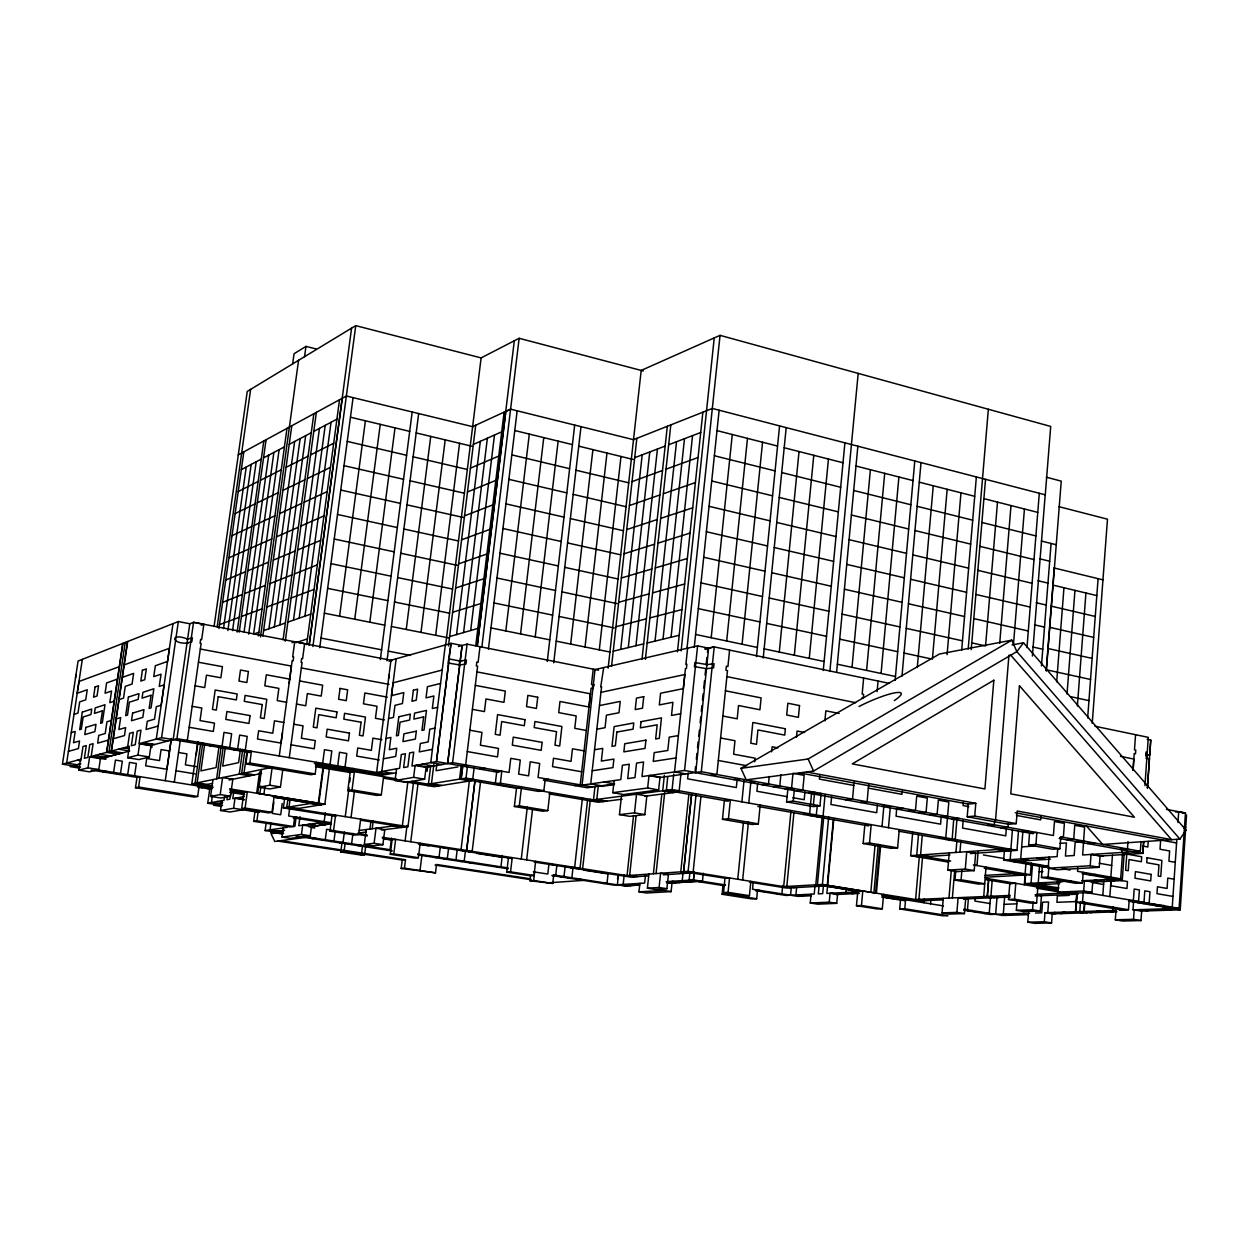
<?xml version="1.0" encoding="UTF-8"?>
<svg xmlns="http://www.w3.org/2000/svg" width="1249" height="1249" viewBox="0 0 1249 1249"><rect width="100%" height="100%" fill="white"/><g stroke="black" fill="none" stroke-linecap="round" stroke-linejoin="round"><path stroke-width="1.5" d="M1110.658 885.338L1110.986 880.326M1133.093 770.414L1133.827 759.064L1120.462 756.348M1163.678 905.322L1163.428 908.866L1170.953 910.131M1176.823 839.344L1172.249 907.18L1165.863 907.383M1177.963 822.529L1178.697 811.725L1185.457 813.021L1179.087 908.351L1133.015 909.85L1133.67 900.545M1140.462 911.099L1180.211 909.834L1186.55 814.988M1049.019 857.126L1048.161 868.196L1090.221 865.76L1091.048 854.425L1100.072 856.033L1142.835 853.348L1143.647 841.764M1147.425 787.729L1149.439 758.783L1145.817 758.049M1148.502 755.177L1149.705 755.036L1150.751 740.111L1147.128 739.314M1028.489 913.253L1027.786 922.199L1044.289 921.746L1044.991 912.707L1115.981 910.412L1115.31 919.81L1122.742 921.028L1140.993 920.544L1141.664 911.067L1133.015 909.85M1148.221 841.467L1147.847 846.994L1142.445 846.01M1039.621 864.605L1038.247 882.918L1046.365 884.292M1121.992 848.82L1121.743 852.458L1130.845 854.097M1081.712 880.764L1120.681 878.828L1122.461 853.879M1124.178 853.426L1122.242 880.607L1091.548 882.106M1127.972 841.561L1127.457 848.914L1119.947 849.414M1133.046 770.211L1134.217 753.553L1135.497 753.818L1135.763 750.056L1134.482 749.79L1135.56 734.724M1077.013 892.395L1076.279 902.293L1122.164 909.943L1128.487 909.74L1129.174 899.904M1115.31 919.81L1133.53 919.311L1134.201 909.818M1083.632 841.685L1082.649 854.972L1140.321 851.272L1141.008 841.545M1144.927 785.621L1148.299 737.363L1094.998 726.247M1142.835 853.348L1133.702 851.693L1142.835 853.348L1143.647 841.826M1147.394 788.072L1150.751 740.079M1004.649 896.563L1003.306 914.065L1010.441 915.22M1048.161 868.196L1057.076 869.741L1099.245 867.337L1100.072 856.033M1102.805 895.408L1103.866 880.795M1112.453 855.05L1110.861 877.126L1104.132 877.469M1109.846 896.61L1111.095 879.296M1113.265 906.821L1113 910.505L1116.7 911.13M1087.66 717.956L1098.09 578.662M1077.793 867.727L1077.528 871.318L1120.681 878.828M1076.779 893.488L1075.42 911.723L1083.102 912.925M1075.795 911.723L1077.091 894.346M1092.219 723.39L1107.488 519.178L1058.809 506.626M1080.494 901.965L1079.776 911.583L1087.114 912.785M1010.941 849.991L1010.176 859.624L1048.926 866.353L1042.306 866.744L1041.479 877.438L1075.732 883.293L1082.415 882.965L1083.211 872.317M1076.279 902.293L1082.508 902.059L1083.242 892.129M1057.965 892.114L1083.679 890.99L1084.46 880.623L1092.703 882.044L1091.938 892.395L1066.146 893.503L1057.965 892.114L1058.746 881.903M1084.522 901.762L1083.804 911.458L1091.517 912.66M1084.179 911.442L1084.803 902.949M1067.036 693.944L1074.967 590.371M1027.786 922.199L1034.999 923.354L1051.549 922.917L1052.236 913.893L1116.762 911.848M1057.7 849.133L1057.122 856.611L1003.65 860.03L1004.43 850.444M1028.645 844.949L1035.936 844.418L1036.857 832.521L1029.566 833.083L1028.645 844.949L1052.564 849.211L1059.917 848.711L1060.823 836.861L1140.321 851.272M1077.372 705.982L1085.927 592.994M985.149 877.235L1030.394 874.722L1031.299 863.075M1046.334 670.9L1061.244 481.13L1046.397 477.212M1032.533 863.98L1031.018 883.293L1058.996 888.023M1017.092 900.81L1016.343 910.334L1032.533 909.772L1033.142 902.075M1040.901 816.518L1040.636 819.875L1016.467 815.425M1008.521 899.467L1014.531 899.233L1015.78 883.324L1009.785 883.636L1008.521 899.467L1030.566 903.105L1036.623 902.871L1037.841 887.055M1056.67 681.876L1063.961 587.733M1016.343 910.334L1024.055 911.583L1040.292 911.036L1041.479 895.689L1035.28 894.659M1041.479 877.438L1048.098 877.079L1048.785 868.133M1012.424 829.945L1010.878 849.289L1004.149 849.757M1026.975 647.591L1039.293 493.277M967.21 816.752L974.735 816.065L975.797 803.341L968.256 804.091L967.21 816.752L1008.567 824.278L1016.218 823.622L1017.217 811.023L1171.562 839.625L1010.363 654.71M970.395 853.598L1016.967 850.35L1018.513 830.928M1032.392 656.068L1045.194 494.807M1022.947 830.772L1020.714 858.937L1029.519 860.483M1024.305 884.776L1025.07 875.065M1025.866 864.246L1025.101 873.816L1018.841 874.159M1041.463 665.873L1051.08 543.471M1058.403 889.257L1024.898 883.589L1025.663 873.972M1046.194 670.651L1054.234 567.998M986.007 867.103L983.728 896.548L991.331 897.812M987.272 896.392L988.693 878.968L987.334 896.407L994.953 897.672L1010.16 897.032M994.594 820.952L994.282 824.793L987.1 825.402M995.578 819.859L1008.927 655.179M990.488 897.656L989.224 913.253L984.009 913.441M992.159 880.732L990.91 896.267L998.544 897.516M1013.47 644.578L1024.43 508.983M995.64 914.315L997.061 896.798M1006.382 828.181L1005.757 835.831L962.557 828.087L963.198 820.374M1008.286 823.434L1007.974 827.275L1000.761 827.868M947.788 870.131L965.29 869.07L966.726 851.677L975.656 853.223L974.22 870.6L956.687 871.646L947.788 870.131L949.256 852.911M997.498 502.114L985.57 645.92L971.784 642.876M942.058 912.878L949.568 914.081L964.431 913.581L965.649 898.905L958.108 897.672L956.89 912.379L942.058 912.878L943.292 898.312M976.983 865.557L978.092 851.974M975.204 897.969L974.938 901.091L990.004 903.542M999.715 643.391L1011.003 505.548M961.683 650.214L976.359 476.962M953.69 819.547L952.191 838.922L945.477 839.437M968.194 649.043L988.349 409.266M948.975 898.062L951.254 870.834M957.062 818.173L955.266 839.469L948.678 839.984M971.207 649.714L985.523 479.319M955.938 852.442L956.906 840.78M952.378 897.922L954.658 870.818M954.954 880.123L961.09 879.796L984.649 883.746L978.467 884.058L954.954 880.123L955.735 870.865M963.385 802.17L963.088 805.574L968.787 806.635M959.95 852.146L960.934 840.53M961.09 879.796L961.871 870.506M919.295 857.017L915.611 899.514L1010.222 895.424M922.262 835.581L920.575 854.941L929.35 856.439M922.558 856.783L918.889 899.374L926.305 900.576M923.917 902.746L924.229 899.046M947.085 654.679L960.981 492.809M930.536 903.823L930.864 899.983M941.215 816.409L940.559 824.153L896.048 816.175L896.72 808.509M902.309 790.867L901.997 794.333L868.336 788.119M863.153 843.512L869.523 842.997L871.193 824.652L864.808 825.23L863.153 843.512L891.177 848.336L897.625 847.852L899.249 829.601M917.266 667.528L933.268 485.736M899.717 908.975L900.498 900.045L905.556 899.826L904.776 908.772L899.717 908.975L942.808 915.798L947.944 915.642L904.776 908.772M948.381 862.091L910.662 855.643L912.691 832.427M932.41 659.175L947.164 489.296M918.546 833.864L916.75 855.206L910.662 855.643M870.803 892.286L874.987 845.807M873.91 892.77L878.234 844.386M875.596 893.066L879.936 844.699M882.028 826.557L883.933 805.277M895.127 680.315L914.783 460.975M880.545 846.744L876.392 893.176L822.42 884.479L817.439 884.745L823.762 816.924M888.476 827.697L890.365 806.542M901.981 676.224L921.013 462.598M856.471 905.697L861.467 905.494L862.778 890.99L857.798 891.255L856.471 905.697L877.282 908.975L882.309 908.788L883.589 894.362M868.695 784.2L867.103 801.749L860.28 802.482M877.095 691.665L878.063 681.064M881.076 673.461L898.905 476.977M877.391 804.996L876.689 812.709L830.897 804.481L831.615 796.862M827.244 885.26L833.38 819.25M827.509 886.462L826.854 893.425L856.642 891.958M833.77 819.328L827.619 885.322L822.326 885.525M810.258 902.996L829.227 902.168L830.054 893.269L837.548 894.471L836.721 903.355L817.689 904.167L810.258 902.996L811.085 894.222M852.021 667.341L870.397 469.702M854.097 781.936L852.521 799.11L845.729 799.844M863.637 678.066L862.169 694.022L863.621 694.319L863.246 698.3L861.81 698.004M846.26 888.742L845.916 892.473L853.457 893.691M866.603 670.401L884.698 473.355M813.411 804.824L814.41 794.192L821.124 793.427L819.937 805.886L813.24 806.604L786.589 801.858L787.807 789.384L794.426 788.587L793.224 801.109L786.589 801.858M819.719 775.582L819.391 779.111L853.77 785.434M824.886 720.845L825.839 710.822L839.125 713.46M817.33 805.293L816.3 814.988L810.07 815.613M829.882 671.462L858.188 373.389M815.035 885.416L814.207 894.065L786.011 895.455L755.395 890.631M822.154 817.096L815.784 884.823L823.481 886.056M825.058 795.035L823.06 816.159L816.815 816.784M836.627 672.009L857.86 446.205M818.985 886.931L818.345 893.847L822.685 893.644L823.497 884.948M828.665 816.908L822.42 884.479L923.027 900.716L943.276 899.858M796.472 737.378L797.081 731.04L804.59 732.507M782.701 885.463L781.89 893.862L777.362 894.097M790.96 811.194L783.685 886.618L817.392 884.729M793.911 812.802L786.823 886.431L794.442 887.649M809.274 658.364L828.446 459.039M790.555 895.236L791.288 887.508M804.918 792.053L804.184 799.719L792.834 797.689M796.643 887.29L795.91 894.971L803.294 896.142M811.647 792.631L809.633 813.817L803.435 814.442M823.263 670.51L844.902 442.864M722.984 885.525L722.109 894.284L752.195 898.968L756.675 898.749L757.534 890.022M769.228 776.472L768.494 783.872L761.952 784.7M771.648 751.82L772.132 746.777L777.83 747.854M780.875 774.833L779.798 785.933L773.225 786.745M794.317 655.225L813.786 455.292M737.753 879.265L743.374 823.044M748.76 803.06L750.883 781.78M763.217 658.004L786.199 427.626M742.655 880.045L748.448 821.951M754.755 761.749L755.114 758.19L733.616 754.193L734.974 740.719L720.611 738.003M757.659 783.498L756.894 791.242L787.167 796.675M723.546 892.598L728.073 892.348L729.525 877.953L724.982 878.234L723.546 892.598L744.841 895.923L749.431 895.689L750.852 881.357M722.468 819.344L728.448 818.719L730.368 799.813L724.373 800.531L722.468 819.344L752.257 824.465L758.33 823.872L760.188 805.09M753.209 882.372L752.523 889.226L797.924 896.392L811.413 895.736L804.013 894.565M779.282 652.056L799.032 451.529M742.078 644.234L762.561 442.224M737.097 779.922L736.317 787.557L687.606 778.814L688.215 773.037M741.89 801.858L744.029 780.531M756.457 656.599L779.579 425.909M614.118 780.547L612.791 792.662L647.669 787.994L648.996 775.567L659.972 777.518L701.298 771.71L714.209 646.888L889.366 683.39M700.892 796.878L693.133 872.13L688.667 872.442M694.257 872.208L693.46 879.905L666.357 881.653M694.241 872.286L693.46 879.905L725.513 884.963M726.684 640.987L747.48 438.383M703.281 873.207L702.453 881.326L698.097 881.591M729.588 650.12L727.917 666.529L726.372 666.201L725.95 670.307L727.496 670.619L716.879 774.521L710.494 775.41M680.986 773.521L679.175 790.789L673.336 791.538M694.241 647.419L719.143 410.234M639.878 883.34L638.957 891.848L646.436 893.004L671.119 891.599L672.024 882.949L696.786 881.388L667.107 883.262M684.546 770.477L697.598 645.858L595.024 669.558L582.05 785.153L620.831 779.595L622.392 765.278L629.277 764.216L627.701 778.611L634.976 777.565L636.553 763.092L643.578 762.015L642.002 776.566L684.546 770.477L695.724 772.491L708.636 648.153L697.582 645.889M688.839 794.458L680.767 871.849L688.652 873.098M683.125 872.145L682.235 880.639L689.87 881.841M683.578 871.646L691.649 794.114L683.671 871.646L725.778 878.359M695.162 770.68L695.552 766.855M696.349 759.22L696.958 753.381M697.535 747.745L698.16 741.859M698.737 736.27L699.362 730.322M700.127 722.89L700.751 716.879M701.313 711.415L701.907 705.685M702.5 699.94L703.14 693.819M703.749 688.043L704.483 680.83M705.092 675.084L705.685 669.355M706.278 663.625L706.918 657.458M707.465 652.15L707.871 648.325M711.196 637.724L732.289 434.511M633.555 815.503L627.045 875.611L688.121 871.334L696.115 794.067M689.916 872.505L689.12 880.186L724.326 885.728M671.056 637.24L692.555 435.604M647.404 888.195L659.082 887.493L660.596 873.254L668.402 874.503L666.904 888.71L655.163 889.397L647.404 888.195L648.902 874.081M612.791 792.662L623.579 794.536L658.645 789.914L659.972 777.518M653.383 873.769L661.814 794.38M664.359 775.301L662.719 790.789L673.18 792.615M677.458 651.853L702.859 412.217M656.068 873.582L664.718 792.1M595.008 786.292L593.494 799.844L666.373 790.305L667.731 776.737M681.127 650.885L714.241 337.933L720.048 335.341L1050.706 426.44L1045.272 494.823L712.336 408.454L633.493 439.679M728.292 801.218L666.295 790.289L672.103 789.54L673.742 774.068M687.012 648.325L720.048 335.341M687.59 648.2L685.873 664.499L686.872 664.281L686.435 668.371L685.451 668.59L683.328 688.636L660.565 693.242L659.3 704.92L672.899 702.281L671.509 715.427L680.689 713.741M645.39 659.347L670.807 424.91M624.203 874.831L623.173 884.417L630.573 885.557M619.442 814.613L634.508 812.849L636.522 794.208L646.826 796.003L644.843 814.598L629.683 816.346L619.442 814.613L621.456 796.191M636.1 815.613L629.637 875.44L637.318 876.642M655.022 641.112L676.536 441.724M663 639.191L684.499 438.68M645.53 874.675L644.64 883.043L613.509 885.041L551.886 875.533L555.727 875.268L556.851 865.292L548.936 864.058L547.796 874.035L533.37 871.818M628.278 647.575L649.761 451.951M608.076 873.613L607.03 883.184L603.173 883.433M635.944 645.733L657.427 449.031M617.537 879.093L617.943 875.284M617.381 884.776L618.411 875.252M642.002 659.331L667.325 426.284M587.467 800.687L580.036 868.258L575.961 868.57M603.72 667.544L600.707 686.919L601.581 686.731L590.73 783.904L601.362 785.762M590.371 799.204L582.627 868.664L578.646 868.976M608.138 668.168L641.19 370.438L714.225 337.933M598.287 785.902L596.788 799.422L606.889 801.14M611.557 666.357L636.849 438.352M620.722 649.402L642.189 454.855M585.032 646.998L606.983 453.059M593.213 669.183L591.495 684.436L592.729 684.671L592.307 688.496L591.074 688.246L588.966 706.996L559.989 701.485L558.709 712.633L576.179 715.927L574.774 728.323L586.327 730.478M582.44 797.861L574.649 867.431L570.699 867.743M599.301 649.886L620.987 456.463M506.751 872.161L510.56 871.849L512.215 857.641L508.405 857.985L506.751 872.161L530.154 875.752L534.01 875.455L535.634 861.31M495.26 783.982L500.381 783.201L501.801 771.195L496.68 772.038L495.26 783.982L538.616 791.413L543.877 790.648L545.251 778.752M530.575 875.705L529.982 880.779L533.682 880.514L534.666 872.021M514.369 806.495L519.319 805.839L521.457 787.541L516.508 788.275L514.369 806.495L542.769 811.241L547.811 810.601L549.888 792.412M570.668 644.094L592.9 449.609M529.982 880.779L552.745 883.433L553.713 874.956L624.281 885.947L639.519 884.995M521.255 859.062L527.297 807.073M547.265 661.517L574.681 425.082M526.656 859.905L532.48 809.555M553.729 662.797L580.988 426.643M520.552 633.93L543.768 437.618M502.285 855.456L500.943 866.806L497.321 867.118M535.212 636.896L558.131 441.131M480.522 781.874L472.184 851.365L468.469 851.74M505.814 630.948L529.311 434.09M470.67 630.511L494.495 435.027M461.209 765.575L459.57 779.111L470.139 780.906M475.744 645.842L504.112 412.139M430.577 766.808L428.438 784.2L461.131 778.845L462.77 765.309M643.297 370.984L519.147 338.292L514.307 340.79L477.321 645.405L505.829 411.405L510.669 409.172M515.931 788.181L461.131 778.845L462.879 765.309M479.991 646.701L478.102 662.298L476.806 662.048L476.337 665.951L477.618 666.201L465.674 764.903L460.662 765.778M457.196 849.71L455.979 859.874L452.45 860.202M461.24 778.845L466.018 778.065L467.423 766.48M481.911 646.732L519.147 338.292M469.468 780.001L461.053 849.632L457.368 850.023M474.136 767.745L472.747 779.22L467.938 779.985M488.421 649.183L517.148 410.78M466.58 850.507L474.948 780.937L466.673 850.507L462.879 850.881M445.643 645.046L481.115 357.901L514.26 340.805M420.023 870.506L421.912 855.19M433.84 764.529L431.467 783.701L441.849 785.449M448.469 645.967L475.728 425.222M448.672 662.829L436.479 761.578L411.967 766.043L413.716 752.117L409.61 752.913L407.877 766.792L403.63 767.557L405.363 753.74L401.335 754.521L399.602 768.291L376.605 772.475L390.953 660.253L451.076 643.344L448.094 662.985L459.726 664.983L447.642 763.529L462.099 645.499L451.061 643.297L436.479 761.578L498.601 772.366M436.775 764.95L436.057 770.727L457.915 766.917M456.556 634.586L480.319 441.334M463.566 632.556L487.375 438.196M460.194 661.08L462.099 645.53M401.163 868.461L404.457 868.164L405.503 859.718L402.209 860.046L401.163 868.461L435.495 872.848L436.526 864.464L530.778 878.859M396.526 768.853L395.059 780.531L413.622 777.346L415.105 765.481L426.112 767.37L452.606 762.639L467.079 644.109M407.908 781.484L402.365 825.761L398.618 826.245M405.098 840.874L407.033 825.448M381.507 830.054L408.001 826.651L413.56 782.155M435.667 635.319L459.585 443.286M410.749 841.764L417.962 783.95M395.059 780.531L405.941 782.358L424.629 779.22L426.112 767.37M427.111 771.32L427.814 765.575M390.266 854.285L393.794 853.91L395.621 839.39L392.092 839.812L390.266 854.285L414.809 858.063L418.384 857.704L420.179 843.231M445.331 644.952L430.764 762.624L441.881 764.544M406.237 629.465L430.733 436.401M364.302 844.449L373.029 845.792L382.897 844.667L384.786 829.633L376.011 828.259L374.107 843.294L364.302 844.449L366.207 829.523M391.499 838.095L390.047 849.695L386.675 850.069M420.991 632.4L445.206 439.851M380.352 659.534L412.186 411.983M360.649 819.11L358.666 834.582L355.028 835.05L329.986 831.147L332 815.644L335.575 815.113L333.545 830.663L329.986 831.147M361.336 855.097L362.444 846.338L365.754 845.963L364.63 854.738L361.336 855.097L340.79 851.959L341.929 843.169L345.192 842.778L344.053 851.599L340.79 851.959M387.003 660.815L418.665 413.56M369.969 829.039L370.953 821.311M372.218 828.743L373.201 821.03M396.167 658.816L391.468 695.677L403.802 692.602L402.412 703.546L394.981 705.326L393.435 717.441L388.548 718.565M347.8 790.617L352.046 789.899L354.388 771.741L350.142 772.538L347.8 790.617L376.979 795.426L381.32 794.723L383.615 776.675M335.31 830.647L333.951 841.045L330.72 841.451M369.798 622.221L395.012 427.876M345.255 816.659L349.017 787.666M349.767 781.858L350.266 778.002M344.349 832.068L343.007 842.435L339.744 842.841M351.031 817.58L354.513 790.539M352.952 833.411L351.609 843.778L348.346 844.152M289.19 683.125L291.423 666.092L200.324 649.027M283.242 827.946L282.009 837.049L290.658 838.376L310.236 835.8L311.469 826.526L331.172 823.762L293.234 817.783M339.587 616.21L365.395 420.804M314.998 824.949L314.576 828.071L310.923 827.494M322.929 768.338L318.339 803.154L314.686 803.763M323.413 768.416L318.823 803.248L315.17 803.841M296.075 808.837L324.849 804.215L329.314 769.415M325.318 812.88L324.162 821.608L320.728 822.107M354.747 619.223L380.258 424.348M312.906 646.529L355.746 325.646L481.614 358.026M294.702 816.971L293.437 826.51L256.919 820.812L253.656 821.327L254.968 811.741L258.231 811.21L256.919 820.812M296.107 817.236L294.905 826.276L290.065 826.994L253.656 821.327M319.744 647.716L353.077 397.619M300.01 816.643L298.808 825.714L322.258 822.357M282.009 837.049L301.462 834.441L302.695 825.152L312 826.448M245.85 763.888L249.816 763.03L251.424 751.289L247.458 752.195L245.85 763.888L310.985 774.739L315.17 773.943L316.715 762.343M293.484 620.16L319.463 428.391M279.276 755.973L292.172 660.596L293.156 660.783L293.671 657.005L292.672 656.818L294.717 641.752L304.615 643.657L302.601 658.707L301.602 658.52L301.103 662.282L302.086 662.454L289.284 757.675M241.65 808.649L245.101 808.056L247.333 791.725L243.898 792.366L241.65 808.649L268.473 812.88L271.985 812.303L274.187 796.05M270.939 823.216L270.049 829.836L278.574 831.147M273.874 802.139L272.344 813.427L280.697 814.754L282.227 803.482M299.182 618.177L325.224 425.347M261.478 769.525L259.074 787.229L269.675 788.946L280.447 786.948L282.852 769.103M304.943 616.163L331.047 422.271M336.043 816.284L283.382 807.916L284.678 798.298M306.661 644.656L339.541 399.664M408.001 826.651L286.755 807.354L287.863 799.625M342.273 398.275L309.143 645.265L351.578 328.159L355.746 325.646M290.096 799.282L289.065 806.979L298.417 808.462M289.659 808.509L288.66 816.003L331.141 822.716M268.957 628.747L294.655 441.49M274.374 626.857L300.135 438.602M259.573 771.944L256.67 793.209L324.74 804.2M279.854 624.937L305.677 435.667M257.7 793.396L260.604 772.132M259.886 793.724L260.932 785.996M283.101 639.738L313.858 413.669M263.882 794.38L264.929 786.667M285.272 641.205L316.372 412.295M259.074 787.229L269.737 785.215L272.157 767.323M273.625 831.85L265.116 830.538L266.162 822.826M224.508 796.94L224.039 800.266L207.74 803.232L209.863 788.025M248.676 634.133L273.874 452.45M227.365 796.409L226.896 799.735L229.894 799.188L230.831 792.506M210.597 796.394L220.776 798.002L230.472 796.206L232.829 779.235L222.572 777.565L220.214 794.567L210.597 796.394L212.955 779.563M279.12 449.671L253.609 634.102L258.855 632.259M292.656 363.881L294.061 353.732L305.974 346.395L315.981 348.908M233.719 791.96L232.782 798.673L244.382 796.565M240.479 749.15L238.621 762.624L222.712 766.105L225.398 746.793M221.885 800.656L220.511 810.507L233.61 808.259L234.999 798.267L244.57 799.797M242.712 749.306L239.293 774.115L249.675 775.816M258.356 635.882L286.989 428.298M244.804 750.524L241.65 773.631L252.064 775.348M260.495 636.912L298.573 360.29M246.896 752.07L243.992 773.147L254.421 774.864M262.852 636.084L291.798 425.69M304.553 356.668L305.974 346.395M227.88 630.526L251.19 464.425M232.564 630.62L256.201 461.771M219.012 746.48L216.061 767.573L200.902 770.898L204.695 743.92M212.424 795.394L211.424 802.561L220.792 804.044L213.922 805.277L221.385 806.448M216.639 778.798L220.948 747.917M237.123 632.072L263.804 440.959M218.856 778.346L223.149 747.464M239.246 632.119L266.068 439.71M244.086 631.947L268.676 455.198M80.592 767.105L62.45 764.185L78.078 661.018L178.342 621.549L189.801 623.751L193.548 622.314L203.837 624.297L201.667 639.597L200.636 639.41L200.09 643.235L201.12 643.438L187.319 740.407L183.572 741.36M213.079 787.401L191.8 783.982L197.795 741.641M214.125 626.186L247.24 391.437L351.578 328.144M196.202 755.036L198.06 741.89M200.496 744.654L195.094 783.295L191.8 783.982M217.17 626.873L250.627 389.391M202.557 744.482L197.155 782.842L207.162 784.45M218.918 628.45L243.836 451.841M135.485 787.729L138.592 787.057L140.107 776.675L137 777.378L135.485 787.729L194.407 797.081L197.685 796.456L199.137 786.167M223.509 628.544L246.225 467.048M165.258 780.687L171.332 738.409M171.316 738.971L166.96 768.884M173.174 739.642L189.801 623.751M140.872 744.045L150.317 745.622L176.905 738.643L193.548 622.299L391.999 660.456L389.079 661.299M174.314 782.155L180.34 739.923M281.072 742.655L282.477 732.82M127.679 757.737L138.92 759.579L149.334 756.988L151.004 745.434L139.654 743.545L137.968 755.114L127.679 757.737L129.35 746.293L89.631 756.91L88.008 767.807L78.89 770.133L80.514 759.345M151.8 747.62L152.347 743.842M172.987 623.688L167.538 661.424L155.344 665.733L153.752 676.646L161.027 674.179L159.248 686.45L164.15 684.858L161.199 705.232L156.312 706.715L154.501 719.174L147.257 721.282L146.071 729.478L158.186 726.075M127.663 746.746L129.631 733.319L133.315 732.273L131.348 745.762L135.235 744.732L137.218 731.165L140.965 730.103L138.982 743.717L161.589 737.675L178.342 621.549M78.89 770.133L89.585 771.835L98.796 769.556L100.42 758.674L129.709 751.008L118.608 749.166M122.714 643.485L106.571 752.398L117.749 754.146M106.337 755.614L105.79 759.298L98.546 758.127M106.774 752.335L122.933 643.407M125.197 642.47L109.006 751.726L120.013 753.537M127.46 641.611L111.255 751.133L122.496 752.897M111.473 751.086L127.679 641.533M82.325 659.378L77.188 693.304L87.243 689.745L85.728 699.83L79.671 701.891L77.984 713.054L74.003 714.35M1086.005 825.495L1102.742 844.449L1179.915 839.109L1186.066 830.148L1023.524 642.782L1012.065 644.952M1023.524 642.782L1016.858 651.619L813.583 771.039L746.215 779.844L740.969 768.338L939.467 654.023L1011.799 640.159L1016.858 651.619L1179.915 839.109M740.969 768.338L808.119 759.002L1011.799 640.159M238.262 454.886L241.728 453.059M241.635 453.044L346.426 396.011L473.106 426.783M241.322 469.64L261.26 459.101M263.539 457.899L284.429 446.861M289.237 444.347L311.266 432.716M313.78 431.389L336.933 419.164M238.231 491.56L258.137 481.474M260.401 480.334L281.275 469.765M286.068 467.345L308.081 456.197M310.579 454.933L333.702 443.223M235.124 513.573L255.015 503.925M257.263 502.832L278.105 492.731M282.899 490.42L304.865 479.772M307.379 478.554L330.454 467.36M232.017 535.649L251.861 526.453M254.125 525.407L274.921 515.775M279.714 513.589L301.649 503.425M304.147 502.27L327.207 491.591M472.606 426.643L510.576 409.157L633.852 439.773M473.355 444.441L501.723 431.811M228.895 557.803L248.707 549.06M250.955 548.077L271.736 538.912M276.513 536.82L298.417 527.172M300.915 526.063L323.944 515.915M470.42 468.156L498.773 456.057M225.757 580.02L245.538 571.745M247.786 570.809L268.535 562.128M273.297 560.145L295.186 550.996M297.668 549.95L320.665 540.333M467.485 491.95L495.822 480.412M222.603 602.33L242.368 594.508M244.601 593.618L265.319 585.422M270.081 583.564L291.923 574.915M294.421 573.916L317.371 564.829M464.534 515.837L492.855 504.846M634.695 457.712L665.186 446.065M668.652 444.738L700.72 432.497M201.323 625.249L203.837 624.297M76.002 674.647L75.486 678.066M219.449 624.703L239.168 617.349M241.416 616.522L262.087 608.809M266.849 607.045L288.66 598.911M291.142 597.99L314.077 589.434M187.053 639.269L192.377 637.849L191.831 641.689L186.507 643.079M461.584 539.802L489.873 529.389M124.229 664.874L169.427 648.278L156.297 739.096L167.819 741.032M119.28 666.685L78.984 681.47L66.65 763.061L77.157 764.747M632.056 481.599L662.532 470.467M665.998 469.202L698.066 457.493M117.437 679.113L106.602 682.922L105.057 693.242L111.536 691.04L109.803 702.641L114.159 701.22M122.371 677.364L133.643 673.383L132.066 684.046L125.275 686.357L123.526 698.144L119.092 699.596M263.601 630.62L285.381 623.001M287.863 622.127L310.767 614.118M458.617 563.861L486.891 554.01M629.387 505.564L659.862 494.963M663.344 493.745L695.396 482.598M626.717 529.607L657.193 519.537M660.674 518.397L692.727 507.797M455.635 588.014L483.894 578.724M291.985 642.657L294.717 641.767M295.872 642.673L307.441 638.895M624.047 553.76L654.507 544.221M657.989 543.128L690.041 533.104M452.638 612.244L480.881 603.532M71.24 732.648L75.205 731.446L73.504 742.749L79.546 740.985L78.406 748.557L68.414 751.367M111.302 720.439L106.961 721.766L105.213 733.522L98.78 735.396L97.625 743.139L108.382 740.111M116.219 718.94L120.669 717.582L118.905 729.541L125.665 727.574L124.494 735.567L113.3 738.721M621.362 577.99L651.822 568.982M655.288 567.967L687.356 558.49M449.64 636.584L477.852 628.434M458.43 646.514L467.079 644.141L598.505 670.198M618.661 602.299L649.121 593.853M652.587 592.885L684.655 583.986M389.063 675.084L388.595 678.785M62.45 764.185L81.091 759.205L82.996 746.496L86.29 745.575L84.37 758.315L87.836 757.394L89.756 744.591L93.097 743.655L91.177 756.504L101.965 758.268L122.277 752.96M80.217 763.951L70.038 766.589L79.593 768.151M72.91 765.856L80.795 763.795M442.24 670.026L393.107 682.828L381.804 771.539L392.545 773.365M615.944 626.717L646.404 618.801M649.87 617.912L681.938 609.574M440.569 683.437L427.423 686.716L426.018 697.879L433.887 695.99L432.341 708.526L437.618 707.309M199.044 743.982L202.853 743.03M102.855 771.866L105.837 771.133M209.613 745.762L213.454 744.826M613.228 651.213L643.688 643.86M647.154 643.016L679.206 635.273M110.583 773.1L113.612 772.382L115.423 760.095L122.308 761.219L120.513 773.49L117.468 774.208M218.185 747.214L222.057 746.278L223.993 732.398L231.643 733.709L229.707 747.573L225.819 748.494M124.65 775.364L127.71 774.645L129.506 762.39L136.36 763.514L134.58 775.754L131.488 776.456M233.766 749.853L237.7 748.932L239.621 735.083L247.208 736.395L245.304 750.212L241.354 751.133M704.873 648.996L714.209 646.888L705.263 648.949M593.306 684.795L594.165 684.608L592.885 688.621M705.904 664.78L714.053 663.687L713.616 667.793L705.747 668.839M600.956 692.336L684.827 674.538L674.554 771.898L685.67 773.896M386.019 738.456L390.89 737.425L389.329 749.712L396.76 748.229L395.73 756.441L383.427 758.814M435.042 728.089L429.765 729.213L428.188 741.922L420.335 743.498L419.289 751.882L432.404 749.338M271.798 767.386L195.031 783.279L212.673 786.136M198.107 784.997L201.417 784.325M205.039 784.887L212.533 783.357M229.067 780.001L261.681 773.396M599.473 705.591L620.238 701.392L618.989 712.742L606.436 715.177L605.047 727.699L596.835 729.213M201.245 787.666L204.539 787.011M318.479 764.169L322.679 763.326L324.475 749.681L331.828 750.946L330.033 764.56L325.802 765.403M207.896 788.744L211.206 788.088M333.467 766.699L337.714 765.871L339.494 752.273L346.8 753.522L345.021 767.105L340.743 767.932M348.893 769.306L353.202 768.494M373.31 773.428L377.698 772.631M213.922 805.277L222.431 803.747M396.386 772.678L382.912 775.083L314.42 763.514M241.026 809.539L244.242 808.993M480.038 769.15L485.112 768.291M594.54 749.759L602.752 748.37L601.347 761.078L613.899 759.08L612.962 767.604L592.198 770.774M678.379 735.583L669.214 737.129L667.793 750.477L654.195 752.647L653.258 761.422L676.037 757.94M243.196 809.774L229.988 811.991L220.511 810.507M252.079 811.288L255.342 810.742M493.246 771.429L498.351 770.586M283.382 807.916L286.817 807.354M286.755 807.354L311.704 803.263M427.642 785.574L432.138 784.856M289.268 808.852L292.734 808.29M383.459 778.143L434.168 786.683L471.716 780.656M294.186 817.923L297.543 817.408M548.623 779.329L543.362 780.125L587.217 787.744L614.664 783.888L603.97 782.015M574.852 785.59L580.223 784.825L590.449 693.819L476.931 671.884M265.116 830.538L287.005 827.4M282.727 834.051L270.924 832.224L284.569 830.304M270.924 832.224L284.054 830.382M309.034 826.869L331.157 823.762M601.503 786.417L614.243 784.622M280.479 832.396L271.049 833.707L274.796 841.451L305.068 837.486M300.322 836.768L303.476 836.346M733.553 779.579L740.001 778.72M359.119 830.46L395.324 825.73M591.917 801.155L597.084 800.484M312.328 838.61L315.513 838.204M749.244 782.405L755.739 781.577M622.174 799.173L603.579 801.577L593.494 799.844M644.749 796.269L676.849 792.147L666.373 790.305M358.682 832.974L365.957 832.053M322.07 840.109L325.271 839.703L326.645 829.289L331.844 830.101M784.965 788.868L791.585 788.057L793.006 773.303L804.184 775.364L802.779 790.086L796.128 790.882M808.587 793.131L815.269 792.35M357.948 845.635L361.242 845.261M1148.237 758.924L1149.439 758.783M881.888 806.386L888.773 805.667M426.252 856.158L429.703 855.815M896.595 809.04L903.527 808.337M908.507 811.194L915.47 810.507L916.719 796.128L927.304 798.08L926.071 812.428L919.077 813.099M435.558 857.595L439.039 857.251L440.288 847.072L448.563 848.352L447.329 858.531L443.832 858.875M930.083 815.097L937.125 814.426L938.342 800.109L948.818 802.045L945.774 837.814L939.217 838.329M460.662 861.467L464.206 861.139L465.424 850.991L458.851 849.96M940.559 816.987L947.616 816.331M469.843 862.887L473.402 862.559M952.238 819.094L959.326 818.454M1175.512 811.991L1178.697 811.725M1182.272 813.286L1185.457 813.021L1166.394 809.352M1021.058 831.537L1028.317 830.96M1184.786 827.603L1185.707 827.541M1059.667 837.579L1063.352 837.298L1064.413 823.372L1054.468 821.545L1053.391 835.503L701.298 771.71M1184.567 830.741L1185.504 830.663M560.239 876.814L564.002 876.548L565.126 866.587L572.994 867.821L571.87 877.75L568.092 878.031M1066.349 839.734L1073.718 839.187L1074.764 825.277L1084.616 827.103L1083.586 840.967L1076.185 841.498M1059.776 843.403L1066.412 842.919L1065.428 856.065L1074.187 855.503L1075.17 842.294L1081.946 841.81M1021.666 846.916L1035.187 845.963M576.882 879.374L580.676 879.109M1087.161 843.497L1094.592 842.966M625.452 876.298L629.527 876.002M648.325 875.877L630.589 877.095L534.307 862.044M916.204 856.595L922.246 856.174M546.828 882.918L583.377 880.389M663.375 874.846L691.462 872.91M925.509 856.705L949.896 855.019M624.281 885.947L639.66 884.995M1018.95 861.139L1050.487 859.156M1013.923 861.794L1020.449 861.388M720.611 885.151L725.013 884.885M1039.605 866.26L1046.209 865.869M638.957 891.848L663.547 890.428L671.119 891.599M1039.106 871.786L1042.915 871.568M984.696 875.408L1015.874 873.66M781.702 887.274L786.355 887.024M791.163 887.789L786.495 888.039L749.462 882.137M825.105 885.978L791.273 887.82L688.121 871.334M1082.54 872.957L1085.881 872.77M756.894 890.553L759.876 890.396M764.372 892.051L768.853 891.817M722.109 894.284L726.512 894.05L756.675 898.749M1089.378 874.909L1096.076 874.55M1024.898 883.589L1062.977 881.7M1068.566 881.419L1071.501 881.263M835.909 894.549L859.25 893.41L851.677 892.192M1032.174 884.792L1038.294 884.495M1039.121 884.651L1059.495 883.668M1050.425 887.867L1056.592 887.586M882.887 896.844L886.228 896.688M886.244 897.719L891.255 897.5M891.474 898.562L896.517 898.343M896.47 899.374L901.513 899.139M902.059 900.264L905.431 900.123M1036.982 894.253L1065.631 893.004M913.16 900.17L918.265 899.951M1068.426 893.519L1074.546 893.254M963.604 898.983L994.891 897.656M1073.375 894.346L1077.981 894.159M922.949 900.716L917.843 900.935L881.685 895.096M1035.187 895.955L1073.469 894.331L1062.79 892.567M1068.91 895.408L1057.372 895.892L1056.888 902.309L1076.17 901.575M1004.087 904.323L1016.78 903.839M1128.643 900.763L1133.374 900.591L1134.186 889.023L1139.385 889.913L1138.573 901.466L1132.234 901.7M1137.652 902.621L1143.99 902.387L1144.787 890.849L1149.954 891.739L1149.158 903.261L1142.804 903.495M964.025 909.881L967.475 909.756L968.334 899.358L965.102 898.827M967.725 910.818L972.909 910.63M1148.565 904.463L1154.935 904.245M974.376 911.879L979.559 911.708M1155.622 905.65L1161.992 905.431M1172.67 908.538L1179.072 908.335L1084.897 892.379M1029.551 913.222L990.426 914.471L964.119 910.24M1035.483 913.019L1041.744 912.816L1042.572 902.2L1048.582 901.965L1047.77 912.629L1055.015 913.815M1119.51 910.302L1126.395 910.068M1028.333 914.658L1002.775 915.47L963.713 909.178M404.457 868.164L435.495 872.848M280.76 840.671L405.503 859.718M277.778 841.061L340.946 850.694M344.771 851.287L402.209 860.046M435.074 865.073L531.044 879.718M344.053 851.599L364.63 854.738M533.682 880.514L552.745 883.433M374.107 843.294L382.897 844.667M301.462 834.441L310.236 835.8M273.999 831.803L283.617 833.286M302.851 836.252L390.703 849.804M417.572 853.957L508.156 867.93M295.872 836.081L392.327 850.944M417.978 854.894L508.124 868.789M393.794 853.91L418.384 857.704M510.56 871.849L534.01 875.455M308.706 824.293L317.511 825.683M357.464 833.411L366.987 834.894M382.241 837.283L634.726 876.814M666.357 882.059L672.711 882.918M333.545 830.663L367.331 835.924M382.537 838.313L392.045 839.796M418.337 843.918L511.996 858.547M728.073 892.348L749.431 895.689M383.662 838.86L391.265 840.046M419.414 844.449L428.766 845.916M476.618 853.395L502.051 857.36M583.705 870.131L608.044 873.925M659.082 887.493L666.904 888.71M216.998 801.546L222.65 802.436M245.101 808.056L271.985 812.303M861.467 905.494L882.309 908.788M207.724 803.232L222.525 805.574M233.61 808.259L259.277 812.412M829.227 902.168L836.721 903.355M316.793 823.138L325.646 824.527M672.04 881.294L679.643 882.481M956.89 912.379L964.431 913.581M220.214 794.567L230.472 796.206M236.045 798.08L243.711 799.298M831.553 893.191L839.047 894.393M360.696 820.218L404.239 827.135M392.967 826.042L401.85 827.447M138.592 787.057L197.685 796.456M229.566 788.853L324.849 804.215M229.91 790.117L244.882 792.522M273.609 797.143L321.196 804.809M860.139 891.63L817.439 884.745L859.281 891.474M273.328 797.081L321.087 804.793M310.501 803.466L320.009 804.996M88.008 767.807L98.796 769.556M1044.289 921.746L1051.549 922.917M95.954 769.571L212.314 788.291M231.159 791.32L244.336 793.443M882.465 896.079L943.463 905.9M91.068 770.009L137.234 777.378M197.514 787.073L211.362 789.29M229.66 792.272L244.679 794.676M881.732 897.032L905.478 900.81M94.955 755.489L105.79 757.269M1054.578 912.41L1061.837 913.597M269.737 785.215L280.447 786.948M1032.533 909.772L1040.292 911.036M166.898 769.275L145.649 765.809L146.711 758.471L159.497 760.579L161.074 749.587L169.521 750.992M175.937 770.742L195.031 773.865M89.631 756.91L100.42 758.674M1044.991 912.707L1052.236 913.893M77.438 760.173L80.982 760.75M1022.931 913.425L1028.333 914.299M1014.531 899.233L1036.623 902.871M352.046 789.899L381.32 794.723M137.968 755.114L149.334 756.988M1133.53 919.311L1140.993 920.544M196.171 766.621L185.383 764.841L186.944 753.896L178.545 752.491M99.639 754.24L110.537 756.02M1062.993 912.129L1070.284 913.331M249.816 763.03L315.17 773.943M1082.508 902.059L1128.487 909.74M123.573 747.839L129.147 748.776M1105.724 910.74L1113.124 911.973M1096.903 911.036L1104.272 912.254M315.841 765.247L396.667 778.876M411.608 781.39L438.789 785.949M315.529 766.714L349.923 772.507M985.602 879.546L1010.597 883.761M1036.498 888.133L1059.027 891.927M1061.744 893.176L1069.566 894.503M143.229 742.593L154.611 744.498M1140.493 909.615L1147.972 910.864M519.319 805.839L547.811 810.601M1056.748 881.997L1060.011 882.559M634.508 812.849L644.843 814.598M965.29 869.07L974.22 870.6M413.622 777.346L424.629 779.22M1083.679 890.99L1091.938 892.395M176.905 738.643L387.331 774.286M161.589 737.675L249.831 752.554M1128.612 901.122L1180.211 909.834M985.477 878.203L1057.606 890.396M1068.91 892.301L1077.856 893.816M416.588 765.2L427.595 767.105M1086.505 880.529L1094.749 881.95M189.192 727.293L213.329 731.446L214.5 723.109L200.027 720.595L201.807 708.027L192.174 706.325M281.009 743.077L257.497 739.033L258.637 730.774L272.782 733.225L274.468 720.814L283.804 722.453M291.017 744.81L314.217 748.791L315.31 740.61L301.399 738.19L303.054 725.841L293.78 724.217M379.306 759.985L356.699 756.098L357.745 747.979L371.359 750.337L372.92 738.143L381.897 739.72M1092.563 882.59L1103.585 884.495M1110.642 885.697L1126.988 888.507L1127.472 881.56L1082.134 873.644M1172.983 896.423L1156.98 893.675L1157.448 886.774L1167.081 888.445L1167.784 878.078L1174.138 879.202M500.381 783.201L543.877 790.648M1048.098 877.079L1082.415 882.965M950.692 861.061L916.688 855.222L1001.276 849.226L1010.332 850.819L899.202 831.288M973.346 864.933L1030.394 874.722M466.018 778.065L500.724 783.997M536.617 790.149L603.454 801.577L598.255 802.248L548.92 793.818M984.259 868.242L1024.211 875.096M1013.813 873.785L1022.15 875.206M452.606 762.639L509.092 772.46L510.763 758.346L520.287 760.032L518.632 774.115L528.592 775.848L530.216 761.796L539.677 763.467L538.054 777.487L592.619 786.995M1062.196 868.664L1070.05 870.022M1003.65 860.03L1046.365 867.431M1106.052 879.561L1114.358 880.998M422.318 764.154L433.372 766.074M1094.405 880.139L1102.68 881.56M728.448 818.719L758.33 823.872M869.523 842.997L897.625 847.852M1036.748 857.907L1045.6 859.468M983.322 854.941L1003.884 858.516M467.282 751.57L497.492 756.91L498.492 748.432L480.397 745.2L481.942 732.398L469.874 730.212M581.691 771.773L552.511 766.621L553.479 758.237L571.043 761.375L572.464 748.791L584.032 750.883M1099.292 863.231L1111.704 865.432M672.103 789.54L1016.967 850.35M757.893 806.432L868.539 825.886M647.669 787.994L658.645 789.914M997.061 849.523L1006.085 851.115M1090.221 865.76L1099.245 867.337M649.964 775.426L660.94 777.378M793.224 801.109L819.937 805.886M1035.936 844.418L1059.917 848.711M1092.219 854.347L1103.086 856.33M694.959 772.6L1033.142 833.723M1059.136 838.438L1132.781 851.756M195.094 685.826L204.711 687.559L206.46 675.147L220.87 677.785L222.416 666.685L198.435 662.251M286.536 702.281L277.216 700.611L278.87 688.371L264.804 685.795L266.302 674.788L289.659 679.113M1175.278 862.356L1168.923 861.201L1169.626 850.975L1160.024 849.226L1160.664 840.031L1176.589 842.966M296.497 704.093L305.74 705.747L307.363 693.57L321.212 696.099L322.664 685.201L299.604 680.939M384.427 719.924L375.465 718.3L377.011 706.278L363.459 703.812L364.864 692.992L387.331 697.145M974.735 816.065L1016.218 823.622M718.316 760.485L746.668 765.715M472.403 709.354L484.44 711.587L485.955 698.956L503.972 702.344L505.314 691.072L475.307 685.358M806.495 771.976L975.797 803.341M799.454 772.897L968.256 804.091M1015.281 812.787L1163.522 840.187M301.352 667.95L388.97 684.358M1184.614 825.605L1184.395 828.758M187.584 639.066C169.848 632.025 170.957 644.578 188.084 643.048M321.024 638.083L381.601 649.823M388.252 651.119L410.515 655.428M722.859 716.036L737.191 718.815L738.534 705.544L759.938 709.76L761.109 697.91L725.435 690.791M449.156 658.926L461.49 661.33M324.35 613.181L384.77 625.187M391.39 626.514L448.422 637.849M490.982 627.935L549.779 639.863M556.227 641.159L609.949 652.04M726.887 676.615L855.596 702.687M1147.253 752.398L1145.973 752.148L1145.708 755.91L1146.988 756.16M1146.082 754.302L1149.705 755.036M706.918 664.562L694.866 662.532L694.428 666.638L706.497 668.668M327.66 588.357L387.924 600.644M394.528 602.002L449.593 613.228M493.995 602.939L552.651 615.133M559.084 616.46L614.43 627.966M330.954 563.642L391.078 576.195M397.666 577.584L452.591 589.06M695.599 634.445L757.362 647.45M764.138 648.871L824.121 661.486M837.361 664.249L895.471 676.49M496.993 578.022L555.508 590.496M561.925 591.87L617.131 603.626M334.232 539.006L394.2 551.839M400.773 553.245L457.384 565.36M1070.58 696.661L1088.972 700.611M839.718 639.145L897.688 651.681M904.042 653.04L930.63 658.785M698.316 608.622L759.923 621.924M766.667 623.392L826.51 636.319M337.495 514.463L397.323 527.562M403.88 528.998L458.539 540.973M499.975 553.213L558.35 565.953M564.751 567.358L618.068 578.99M1046.272 669.761L1090.549 679.472M701.017 582.893L762.468 596.522M769.197 598.006L828.899 611.245M842.076 614.133L899.904 626.951M906.243 628.356L962.464 640.831M340.758 490.03L400.429 503.394M406.971 504.846L463.301 517.461M502.957 528.499L561.191 541.504M567.577 542.94L620.753 554.821M1032.751 646.982L1042.759 649.23M1047.927 648.496L1092.126 658.395M703.702 557.257L765.013 571.199M771.726 572.729L831.272 586.249M844.418 589.216L902.121 602.33M908.429 603.767L964.525 616.522M973.83 618.614L1028.302 630.995M344.006 465.674L403.536 479.288M410.062 480.787L464.456 493.246M1049.597 627.295L1093.687 637.396M505.923 503.862L564.017 517.148M570.371 518.6L623.438 530.731M1034.5 624.828L1044.507 627.123M846.744 564.392L904.307 577.803M910.615 579.271L966.585 592.307M975.859 594.446L1030.206 607.092M706.388 531.731L767.542 545.969M774.239 547.53L833.645 561.363M347.238 441.397L406.612 455.292M413.122 456.806L467.391 469.499M508.889 479.335L566.827 492.887M573.182 494.37L626.108 506.751M1036.264 602.736L1046.24 605.078M1051.236 606.155L1095.264 616.46M511.825 454.886L569.622 468.703M575.961 470.217L628.778 482.832M1038.013 580.738L1047.958 583.111M350.469 417.228L409.688 431.373M416.182 432.935L472.106 446.283M1052.891 585.094L1096.825 595.601M709.057 506.313L770.055 520.849M776.737 522.441L836.003 536.57M849.07 539.662L906.509 553.354M912.785 554.868L968.631 568.17M977.873 570.356L1032.111 583.299M1054 567.952L1102.976 579.848M514.76 430.53L572.417 444.613M578.74 446.158L633.165 459.445M1039.746 558.803L1049.675 561.223M711.711 480.974L772.569 495.822M779.235 497.445L838.344 511.871M851.396 515.025L908.679 529.014M914.955 530.544L970.66 544.127M979.887 546.359L1034 559.568M1041.323 541.036L1056.264 544.751M714.366 455.744L775.067 470.889M781.718 472.544L840.686 487.266M853.707 490.482L910.849 504.752M917.125 506.313L972.69 520.177M981.901 522.457L1035.889 535.93M717.004 430.608L777.549 446.049M784.185 447.751L843.013 462.754M856.002 466.033L913.019 480.584M919.264 482.176L974.72 496.321M983.9 498.648L1037.778 512.387M808.119 759.002L813.583 771.039M859.031 706.497A32.771 5.449 -24 0 1 895.221 692.773A32.771 5.449 -24 0 1 894.315 700.564M1147.097 857.751L1146.754 862.7L1158.963 864.886L1158.198 876.002L1160.774 876.455L1161.867 860.405L1147.097 857.751M1151.156 874.394L1150.704 880.935L1134.951 878.188L1135.419 871.615L1151.156 874.394M1126.785 854.097L1125.63 870.272L1128.253 870.725L1129.034 859.531L1141.352 861.732L1141.695 856.783L1126.785 854.097M1019.418 685.701L1010.769 793.849L1134.435 817.221L1019.418 685.701M993.829 680.221L984.915 788.962L852.255 763.888L993.829 680.221M799.532 705.576L798.408 717.332L786.698 715.021L787.854 703.234L799.532 705.576M785.371 728.776L784.747 735.115L757.924 729.947L756.504 744.295L750.758 743.202L752.835 722.468L785.371 728.776M641.034 721.641L640.362 727.839L657.177 724.826L655.663 738.955L659.285 738.346L661.47 717.878L641.034 721.641M643.75 696.645L642.501 708.183L635.226 709.588L636.475 698.113L643.75 696.645M645.936 740.142L645.03 748.401L623.86 751.867L624.75 743.748L645.936 740.142M616.865 732.07L615.351 745.778L611.979 746.356L614.149 726.59L633.758 722.968L633.087 729.151L616.865 732.07M556.523 731.664L554.978 745.153L559.693 746.012L561.909 726.528L534.9 721.516L534.197 727.558L556.523 731.664M537.726 697.239L536.43 708.448L526.547 706.591L527.859 695.365L537.726 697.239M542.113 742.374L541.192 750.337L512.309 745.153L513.261 737.144L542.113 742.374M525.017 719.689L524.299 725.731L501.676 721.563L500.068 735.208L495.244 734.334L497.586 714.6L525.017 719.689M459.616 661.236L459.148 665.124L465.986 663.937L466.455 660.018L459.616 661.236M416.339 731.165L415.339 739.08L402.959 741.625L403.942 733.803L416.339 731.165M423.645 716.91L421.959 730.415L424.051 729.962L426.487 710.416L414.606 713.132L413.856 719.096L423.645 716.91M398.806 716.754L396.386 735.833L398.384 735.411L400.055 722.172L409.61 720.048L410.343 714.116L398.806 716.754M413.357 690.229L411.967 701.251L416.229 700.221L417.619 689.151L413.357 690.229M349.455 733.116L348.455 740.829L326.161 736.926L327.176 729.182L349.455 733.116M361.086 722.234L359.384 735.302L363.037 735.942L365.473 717.067L344.583 713.32L343.818 719.143L361.086 722.234M336.949 711.946L336.184 717.785L318.745 714.662L316.996 727.839L313.296 727.183L315.825 708.136L336.949 711.946M340.04 688.418L338.62 699.268L346.238 700.673L347.659 689.823L340.04 688.418M262.228 704.561L260.401 717.863L264.195 718.534L266.818 699.315L245.101 695.412L244.289 701.345L262.228 704.561M248.41 671.494L246.88 682.532L238.949 681.08L240.495 670.026L248.41 671.494M250.065 715.599L248.988 723.452L225.819 719.408L226.912 711.524L250.065 715.599M218.216 696.692L216.327 710.103L212.455 709.432L215.187 690.026L237.169 693.976L236.342 699.924L218.216 696.692M151.051 695.271L149.131 708.48L151.051 707.886L153.846 688.761L142.901 692.336L142.043 698.144L151.051 695.271M128.413 697.067L125.681 715.646L127.507 715.084L129.396 702.203L138.139 699.393L138.982 693.617L128.413 697.067M132.597 713.117L131.473 720.751L142.823 717.379L143.963 709.635L132.597 713.117M142.402 670.291L140.825 681.064L144.743 679.721L146.32 668.918L142.402 670.291M102.449 710.822L100.576 723.296L102.293 722.781L104.994 704.717L95.252 707.902L94.424 713.398L102.449 710.822M82.325 712.117L79.686 729.681L81.31 729.182L83.152 717.004L90.943 714.506L91.755 709.042L82.325 712.117M85.869 727.402L84.776 734.615L94.893 731.617L95.986 724.311L85.869 727.402M95.065 686.997L93.534 697.176L97.032 695.974L98.562 685.763L95.065 686.997"/></g></svg>
